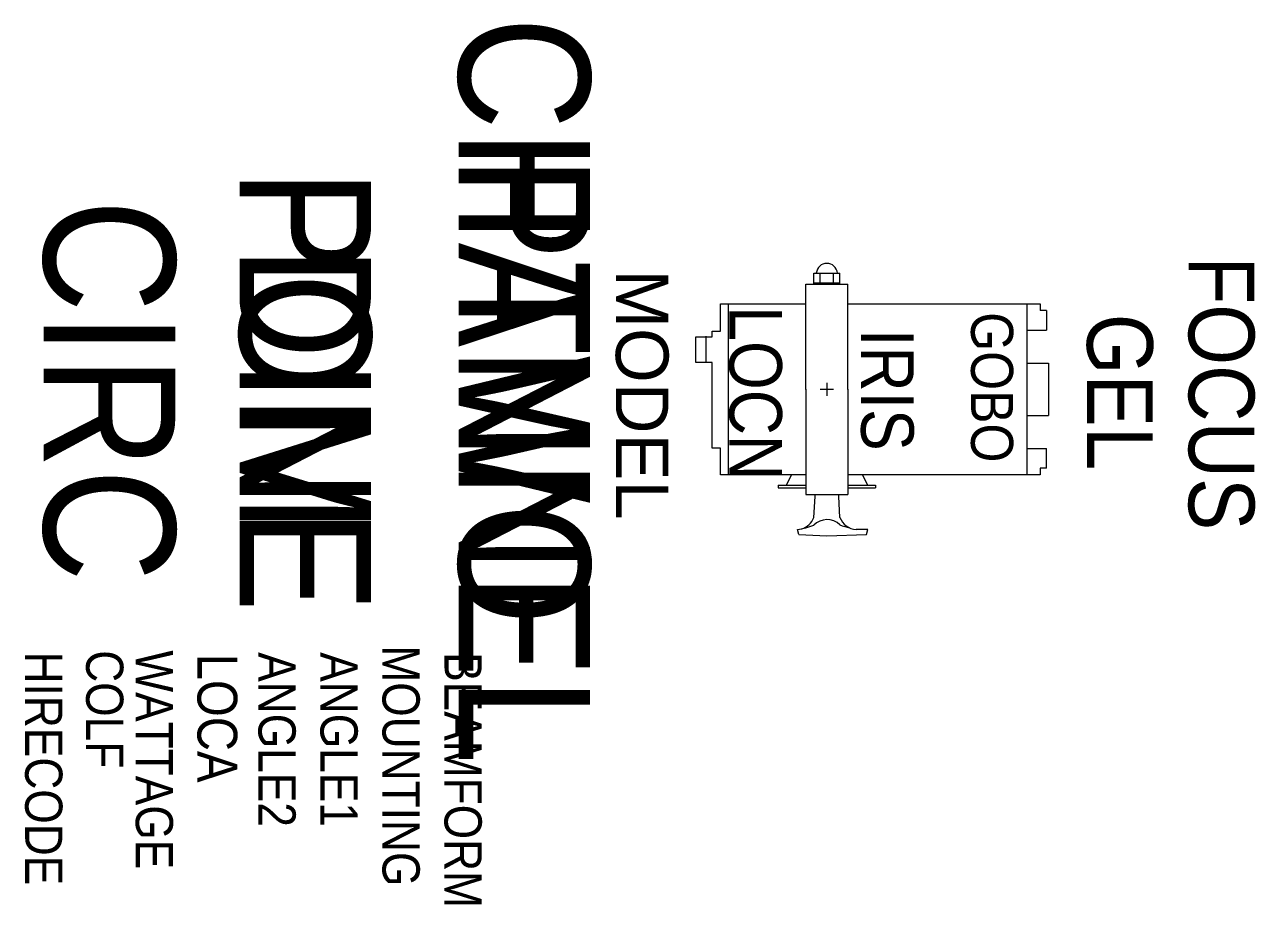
# Model space of a CAD drawing. Extents: x 4670 to 5606, y 1079 to 1748.
import ezdxf
from ezdxf.enums import TextEntityAlignment as Align

# ---------------------------------------------------------------- set-up
doc = ezdxf.new("R2010")
doc.units = 0
doc.layers.get('0').update_dxf_attribs({"linetype": 'CONTINUOUS'})
for name, color, linetype in [('CHANNEL', 3, 'CONTINUOUS'), ('CIRC', 6, 'CONTINUOUS'), ('D', 7, 'CONTINUOUS'), ('DIMMER', 4, 'CONTINUOUS'), ('FOCUS', 2, 'CONTINUOUS'), ('GEL', 1, 'CONTINUOUS'), ('LANTERNS', 4, 'CONTINUOUS'), ('LOCATION', 7, 'CONTINUOUS'), ('MODEL', 6, 'CONTINUOUS'), ('PATCH', 5, 'CONTINUOUS'), ('PATCH2', 5, 'CONTINUOUS')]:
    doc.layers.add(name, color=color, linetype=linetype)

msp = doc.modelspace()

# ---------------------------------------------------------------- linework, layer by layer
for p, q in [((5270.46, 1550.82), (5270.46, 1559.32)), ((5270.46, 1559.32), (5290.46, 1559.32)), ((5275.46, 1551.82), (5275.46, 1559.32)), ((5285.46, 1551.82), (5285.46, 1559.32)), ((5290.46, 1550.82), (5290.46, 1559.32)), ((5264.46, 1470.79), (5264.46, 1550.82)), ((5264.46, 1550.82), (5296.46, 1550.82)), ((5270.46, 1551.82), (5290.46, 1551.82)), ((5271.46, 1550.82), (5289.46, 1550.82)), ((5296.46, 1470.79), (5296.46, 1550.82)), ((5205.46, 1535.82), (5205.46, 1405.82)), ((5432.68, 1535.82), (5432.68, 1405.82)), ((5447.67, 1530.82), (5447.67, 1515.82)), ((5188.46, 1511.32), (5188.46, 1491.32)), ((5432.68, 1515.82), (5447.67, 1515.82)), ((5434.18, 1515.82), (5436.68, 1515.82)), ((5432.68, 1490.82), (5449.18, 1490.82)), ((5449.18, 1490.82), (5449.18, 1450.82)), ((5264.46, 1470.85), (5264.46, 1390.82)), ((5285.46, 1470.82), (5275.46, 1470.82)), ((5280.46, 1475.82), (5280.46, 1465.82)), ((5296.46, 1470.85), (5296.46, 1390.82)), ((5432.68, 1450.82), (5449.18, 1450.82)), ((5432.68, 1425.82), (5436.68, 1425.82)), ((5436.68, 1425.82), (5447.67, 1425.82)), ((5447.67, 1410.88), (5447.67, 1425.82)), ((5253.46, 1405.82), (5249.46, 1397.82)), ((5307.46, 1405.82), (5311.46, 1397.82)), ((5243.46, 1397.82), (5264.46, 1397.82)), ((5243.46, 1397.82), (5243.46, 1395.82)), ((5243.46, 1395.82), (5264.46, 1395.82)), ((5296.46, 1397.82), (5317.46, 1397.82)), ((5296.46, 1395.82), (5317.46, 1395.82)), ((5317.46, 1397.82), (5317.46, 1395.82)), ((5264.46, 1390.82), (5296.46, 1390.82)), ((5270.46, 1373.32), (5271.46, 1389.32)), ((5271.46, 1390.82), (5289.46, 1390.82)), ((5271.46, 1389.32), (5271.46, 1390.82)), ((5289.46, 1389.32), (5289.46, 1390.82)), ((5290.46, 1373.32), (5289.46, 1389.32)), ((5259.21, 1360.27), (5258.21, 1364.32)), ((5259.21, 1360.27), (5280.46, 1359.32)), ((5280.46, 1359.32), (5310.53, 1360.28)), ((5311.53, 1364.32), (5302.72, 1364.32)), ((5310.53, 1360.28), (5311.53, 1364.32))]:
    msp.add_line(p, q)
for centre, radius, start, end in [((5280.46, 1558.65), 8.03, 4.75793, 175.24207), ((5253.3, 1408.47), 44.43, 276.34134, 292.72675), ((5257.82, 1377.69), 13.38, 285.05958, 340.92657), ((5280.6, 1357.36), 14.33, 46.47859, 134.98978), ((5303.11, 1377.69), 13.38, 199.07343, 268.34826), ((5308.47, 1411.86), 47.64, 247.79778, 256.94793)]:
    msp.add_arc(centre, radius, start, end)
msp.add_point((5280.46, 1470.82))
at = {"layer": 'D'}
for p, q in [((5199.46, 1535.82), (5264.46, 1535.82)), ((5199.46, 1514.97), (5199.46, 1535.82)), ((5296.46, 1535.82), (5442.67, 1535.82)), ((5442.67, 1535.82), (5442.67, 1530.82)), ((5447.67, 1530.82), (5442.67, 1530.82)), ((5180.69, 1510.8), (5193.21, 1510.8)), ((5180.69, 1491.35), (5180.69, 1510.8)), ((5193.21, 1514.97), (5199.46, 1514.97)), ((5193.21, 1510.8), (5193.21, 1514.97)), ((5193.21, 1491.35), (5180.69, 1491.35)), ((5193.21, 1426.03), (5193.21, 1491.35)), ((5199.46, 1426.03), (5193.21, 1426.03)), ((5199.46, 1405.88), (5199.46, 1426.03)), ((5264.46, 1405.88), (5199.46, 1405.88)), ((5442.67, 1405.88), (5296.46, 1405.88)), ((5447.67, 1410.88), (5442.67, 1410.88)), ((5442.67, 1410.88), (5442.67, 1405.88))]:
    msp.add_line(p, q, dxfattribs=at)

# ---------------------------------------------------------------- texts
at = {"layer": 'CHANNEL', "width": 0.89}
msp.add_attdef('CHANNEL', text='', height=100, rotation=270, dxfattribs=at).set_placement((5000.42, 1469.98), align=Align.CENTER)
at = {"layer": 'CIRC', "width": 0.89}
msp.add_attdef('CIRC', text='', height=100, rotation=270, dxfattribs=at).set_placement((4684.83, 1469.98), align=Align.CENTER)
at = {"layer": 'DIMMER', "width": 0.89}
msp.add_attdef('DIM', text='', height=100, rotation=270, dxfattribs=at).set_placement((4833.76, 1470.83), align=Align.CENTER)
at = {"layer": 'FOCUS', "color": 30, "width": 0.89}
msp.add_attdef('FOCUS', text='', height=50, rotation=270, dxfattribs=at).set_placement((5555.68, 1467.8), align=Align.CENTER)
at = {"layer": 'GEL', "width": 0.89}
for tag, height, p in [('GOBO', 32, (5390.14, 1472.38)), ('GEL', 50, (5478.4, 1468.75))]:
    msp.add_attdef(tag, text='', height=height, rotation=270, dxfattribs=at).set_placement(p, align=Align.CENTER)
at = {"layer": 'LANTERNS', "color": 30, "width": 0.89}
msp.add_attdef('IRIS', text='', height=40, rotation=270, dxfattribs=at).set_placement((5326.55, 1470.41), align=Align.MIDDLE)
at = {"layer": 'LANTERNS', "color": 0, "width": 0.89, "flags": 1}
for tag, p, s, height in [('MOUNTING', (4942.46, 1276.05), 'STANDARD HOOK CLAMP', 28.3047), ('HIRECODE', (4670.66, 1271.32), '', 28.3), ('COLF', (4717.03, 1272.34), 'N', 28.3), ('WATTAGE', (4754.77, 1272.28, 0.01), '600', 28.305), ('LOCA', (4801.73, 1269.75), '', 30.26), ('ANGLE2', (4848.11, 1270.85), '26', 28.305), ('ANGLE1', (4895.28, 1270.85), '26', 28.305), ('BEAMFORM', (4989.63, 1270.85), 'C', 28.3)]:
    msp.add_attdef(tag, p, s, height=height, rotation=270, dxfattribs=at)
at = {"layer": 'LOCATION', "width": 0.89}
msp.add_attdef('LOCN', text='', height=40, rotation=270, dxfattribs=at).set_placement((5206.31, 1467.9), align=Align.CENTER)
at = {"layer": 'MODEL'}
msp.add_attdef('MODEL', text='MIN23', height=40, rotation=270, dxfattribs=at).set_placement((5120, 1466.89), align=Align.CENTER)
at = {"layer": 'PATCH', "width": 0.89}
msp.add_attdef('PONE', text='', height=100, rotation=270, dxfattribs=at).set_placement((4833.75, 1469.98), align=Align.CENTER)
at = {"layer": 'PATCH2', "width": 0.89}
msp.add_attdef('PTWO', text='', height=100, rotation=270, dxfattribs=at).set_placement((5000.42, 1469.98), align=Align.CENTER)

doc.saveas('drawing.dxf')
